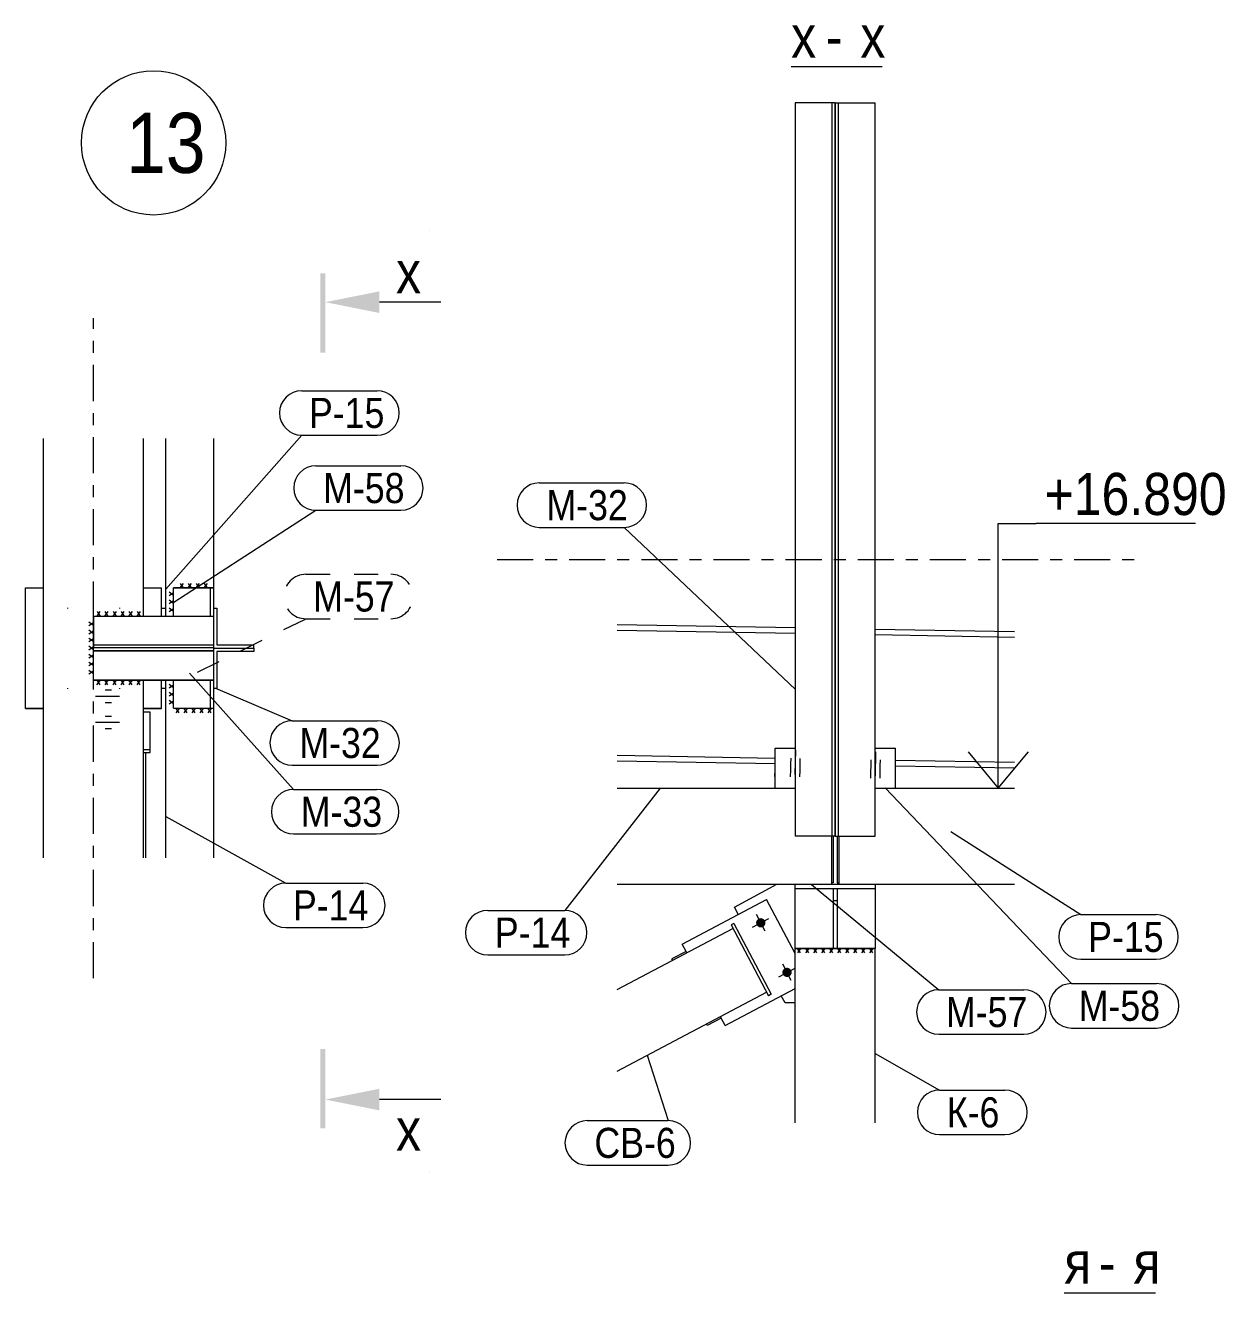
# Model space of a CAD drawing. Header units: millimetres. Extents: x -74 to 1115, y -586 to 256.
# Drawn here: x 591.1 to 690.9, y -325.1 to -219.7 of the extents above; entities that cross this region are included whole.
import ezdxf

# ---------------------------------------------------------------- set-up
doc = ezdxf.new("R2010")
doc.units = ezdxf.units.MM
for name, pattern in [('XKITLINE00', [0]), ('XKITLINE02', [4, 2, -2]), ('XKITLINE03', [6, 3, -1, 1, -1])]:
    doc.linetypes.add(name, pattern=pattern)
for name, color, linetype, lineweight in [('Bolt', 7, 'Continuous', 0), ('GraphicObject', 6, 'Continuous', 0), ('LevelText', 7, 'Continuous', 0), ('OtherObjectType', 1, 'Continuous', 0), ('Part', 2, 'Continuous', 0), ('PartMark', 3, 'Continuous', 0), ('S-GRID', 1, 'Continuous', 0), ('Section', 6, 'Continuous', 0), ('SymbolText', 4, 'Continuous', 0)]:
    doc.layers.add(name, color=color, linetype=linetype, lineweight=lineweight)
doc.styles.add('GOST type A', font='ARIAL.TTF')

msp = doc.modelspace()

# ---------------------------------------------------------------- hatches: boundary and pattern name
at = {"layer": 'Bolt'}
for points in [[(652.12, -294.04), (652.14, -294.03), (652.15, -294.03), (652.17, -294.02), (652.19, -294.02), (652.21, -294.01), (652.23, -294.01), (652.25, -294.01), (652.27, -294), (652.28, -294), (652.3, -294), (652.32, -294.01), (652.34, -294.01), (652.36, -294.01), (652.38, -294.02), (652.4, -294.02), (652.41, -294.03), (652.43, -294.03), (652.45, -294.04), (652.46, -294.05), (652.48, -294.06), (652.5, -294.07), (652.51, -294.08), (652.53, -294.09), (652.54, -294.1), (652.55, -294.12), (652.57, -294.13), (652.58, -294.15), (652.59, -294.16), (652.6, -294.18), (652.61, -294.19), (652.62, -294.21), (652.63, -294.23), (652.64, -294.24), (652.64, -294.26), (652.65, -294.28), (652.65, -294.3), (652.66, -294.31), (652.66, -294.33), (652.66, -294.35), (652.67, -294.37), (652.67, -294.39), (652.67, -294.41), (652.66, -294.43), (652.66, -294.45), (652.66, -294.46), (652.65, -294.48), (652.65, -294.5), (652.64, -294.52), (652.64, -294.54), (652.63, -294.55), (652.62, -294.57), (652.61, -294.59), (652.6, -294.6), (652.59, -294.62), (652.58, -294.63), (652.57, -294.65), (652.55, -294.66), (652.54, -294.67), (652.52, -294.68), (652.51, -294.7), (652.49, -294.71), (652.48, -294.72), (652.46, -294.73), (652.44, -294.73), (652.43, -294.74), (652.41, -294.75), (652.39, -294.75), (652.37, -294.76), (652.36, -294.76), (652.34, -294.77), (652.32, -294.77), (652.3, -294.77), (652.28, -294.77), (652.26, -294.77), (652.24, -294.77), (652.22, -294.77), (652.21, -294.76), (652.19, -294.76), (652.17, -294.75), (652.15, -294.75), (652.13, -294.74), (652.12, -294.73), (652.1, -294.72), (652.08, -294.72), (652.07, -294.71), (652.05, -294.69), (652.04, -294.68), (652.02, -294.67), (652.01, -294.66), (652, -294.64), (651.99, -294.63), (651.97, -294.61), (651.96, -294.6), (651.95, -294.58), (651.94, -294.57), (651.94, -294.55), (651.93, -294.53), (651.92, -294.51), (651.92, -294.5), (651.91, -294.48), (651.91, -294.46), (651.9, -294.44), (651.9, -294.42), (651.9, -294.4), (651.9, -294.39), (651.9, -294.37), (651.9, -294.35), (651.9, -294.33), (651.91, -294.31), (651.91, -294.29), (651.92, -294.27), (651.92, -294.26), (651.93, -294.24), (651.94, -294.22), (651.95, -294.21), (651.95, -294.19), (651.96, -294.17), (651.98, -294.16), (651.99, -294.14), (652, -294.13), (652.01, -294.12), (652.03, -294.1), (652.04, -294.09), (652.06, -294.08), (652.07, -294.07), (652.09, -294.06), (652.1, -294.05)], [(654.3, -298.17), (654.32, -298.16), (654.34, -298.15), (654.35, -298.15), (654.37, -298.14), (654.39, -298.14), (654.41, -298.13), (654.43, -298.13), (654.45, -298.13), (654.47, -298.13), (654.48, -298.13), (654.5, -298.13), (654.52, -298.13), (654.54, -298.14), (654.56, -298.14), (654.58, -298.15), (654.59, -298.15), (654.61, -298.16), (654.63, -298.17), (654.65, -298.18), (654.66, -298.18), (654.68, -298.19), (654.69, -298.21), (654.71, -298.22), (654.72, -298.23), (654.74, -298.24), (654.75, -298.26), (654.76, -298.27), (654.77, -298.29), (654.78, -298.3), (654.79, -298.32), (654.8, -298.33), (654.81, -298.35), (654.82, -298.37), (654.83, -298.39), (654.83, -298.4), (654.84, -298.42), (654.84, -298.44), (654.84, -298.46), (654.85, -298.48), (654.85, -298.5), (654.85, -298.51), (654.85, -298.53), (654.85, -298.55), (654.84, -298.57), (654.84, -298.59), (654.84, -298.61), (654.83, -298.63), (654.82, -298.64), (654.82, -298.66), (654.81, -298.68), (654.8, -298.69), (654.79, -298.71), (654.78, -298.73), (654.77, -298.74), (654.76, -298.76), (654.75, -298.77), (654.73, -298.78), (654.72, -298.8), (654.71, -298.81), (654.69, -298.82), (654.68, -298.83), (654.66, -298.84), (654.64, -298.85), (654.63, -298.86), (654.61, -298.87), (654.59, -298.87), (654.57, -298.88), (654.56, -298.88), (654.54, -298.89), (654.52, -298.89), (654.5, -298.89), (654.48, -298.9), (654.46, -298.9), (654.44, -298.9), (654.42, -298.89), (654.41, -298.89), (654.39, -298.89), (654.37, -298.88), (654.35, -298.88), (654.33, -298.87), (654.32, -298.87), (654.3, -298.86), (654.28, -298.85), (654.27, -298.84), (654.25, -298.83), (654.23, -298.82), (654.22, -298.81), (654.21, -298.8), (654.19, -298.78), (654.18, -298.77), (654.17, -298.75), (654.16, -298.74), (654.14, -298.72), (654.13, -298.71), (654.13, -298.69), (654.12, -298.68), (654.11, -298.66), (654.1, -298.64), (654.1, -298.62), (654.09, -298.6), (654.09, -298.59), (654.08, -298.57), (654.08, -298.55), (654.08, -298.53), (654.08, -298.51), (654.08, -298.49), (654.08, -298.47), (654.09, -298.45), (654.09, -298.44), (654.09, -298.42), (654.1, -298.4), (654.1, -298.38), (654.11, -298.36), (654.12, -298.35), (654.13, -298.33), (654.14, -298.31), (654.15, -298.3), (654.16, -298.28), (654.17, -298.27), (654.18, -298.25), (654.19, -298.24), (654.21, -298.23), (654.22, -298.22), (654.24, -298.2), (654.25, -298.19), (654.27, -298.18), (654.28, -298.17)]]:
    msp.add_hatch(color=256, dxfattribs=at).paths.add_polyline_path(points, flags=17)
at = {"layer": 'Section'}
for points in [[(615.65, -246.97), (615.65, -240.37), (616.07, -240.37), (616.07, -246.97)], [(616.07, -242.77), (620.57, -241.87), (620.57, -243.67)], [(615.65, -311.49), (615.65, -304.89), (616.07, -304.89), (616.07, -311.49)], [(616.07, -309.09), (620.57, -308.19), (620.57, -309.99)]]:
    msp.add_hatch(color=256, dxfattribs=at).paths.add_polyline_path(points, flags=17)

# ---------------------------------------------------------------- linework, layer by layer
at = {"layer": 'Bolt', "linetype": 'XKITLINE02', "lineweight": 0}
for p, q in [((594.62, -268.19), (594.62, -268.25)), ((598.95, -268.19), (598.95, -268.25)), ((594.62, -274.86), (594.62, -274.92)), ((598.02, -275.04), (597.75, -275.04)), ((598.29, -275.04), (598.02, -275.04)), ((598.95, -274.86), (598.95, -274.92)), ((598.95, -275.56), (596.12, -275.56)), ((598.02, -276.08), (597.75, -276.08)), ((598.29, -276.08), (598.02, -276.08)), ((598.95, -277.74), (596.12, -277.74)), ((598.02, -277.22), (597.75, -277.22)), ((598.02, -278.26), (597.75, -278.26)), ((598.29, -277.22), (598.02, -277.22)), ((598.29, -278.26), (598.02, -278.26)), ((655.16, -280.04), (655.1, -283.71)), ((655.16, -280.04), (655.1, -283.71)), ((661.83, -280.16), (661.77, -283.82)), ((661.83, -280.16), (661.77, -283.82)), ((654.76, -281.17), (654.75, -281.7)), ((654.76, -281.17), (654.75, -281.7)), ((654.77, -280.7), (654.76, -281.17)), ((654.77, -280.7), (654.76, -281.17)), ((655.53, -281.18), (655.52, -281.72)), ((655.53, -281.18), (655.52, -281.72)), ((655.54, -280.72), (655.53, -281.18)), ((655.54, -280.72), (655.53, -281.18)), ((661.43, -281.29), (661.42, -281.82)), ((661.43, -281.29), (661.42, -281.82)), ((661.44, -280.82), (661.43, -281.29)), ((661.44, -280.82), (661.43, -281.29)), ((662.2, -280.83), (662.19, -281.3)), ((662.2, -280.83), (662.19, -281.3)), ((662.19, -281.3), (662.19, -281.83)), ((662.19, -281.3), (662.19, -281.83)), ((654.75, -281.7), (654.74, -282.24)), ((654.75, -281.7), (654.74, -282.24)), ((655.52, -281.72), (655.51, -282.25)), ((655.52, -281.72), (655.51, -282.25)), ((661.42, -281.82), (661.41, -282.35)), ((661.42, -281.82), (661.41, -282.35)), ((662.19, -281.83), (662.18, -282.36)), ((662.19, -281.83), (662.18, -282.36))]:
    msp.add_line(p, q, dxfattribs=at)
at = {"layer": 'Bolt', "linetype": 'XKITLINE00', "lineweight": 0}
for p, q in [((651.6, -294.75), (652.96, -294.03)), ((652.64, -295.07), (651.92, -293.71)), ((653.79, -298.87), (655.14, -298.15)), ((654.82, -299.19), (654.11, -297.83))]:
    msp.add_line(p, q, dxfattribs=at)
at = {"layer": 'GraphicObject', "linetype": 'XKITLINE00', "lineweight": 0}
for p, q in [((603.45, -268.88), (603.45, -266.54)), ((603.45, -266.54), (606.79, -266.54)), ((596.79, -274.21), (596.79, -268.88)), ((596.79, -268.88), (600.95, -268.88)), ((600.95, -274.21), (596.79, -274.21)), ((603.45, -276.54), (603.45, -274.21)), ((606.79, -276.55), (603.45, -276.54)), ((661.81, -296.52), (655.14, -296.52))]:
    msp.add_line(p, q, dxfattribs=at)
at = {"layer": 'LevelText', "linetype": 'XKITLINE00', "lineweight": 0}
for p, q in [((672.04, -283.18), (672.04, -261.17)), ((672.04, -261.17), (675.19, -261.17)), ((688.44, -261.17), (675.19, -261.17)), ((669.54, -280.18), (672.04, -283.18)), ((672.04, -283.18), (674.54, -280.18))]:
    msp.add_line(p, q, dxfattribs=at)
at = {"layer": 'OtherObjectType', "linetype": 'XKITLINE00', "lineweight": 0}
for p, q in [((654.81, -223.18), (662.39, -223.18)), ((607.79, -229.52), (607.79, -229.52)), ((677.52, -325.15), (685.1, -325.15))]:
    msp.add_line(p, q, dxfattribs=at)
msp.add_circle((601.79, -229.52), 6, dxfattribs=at)
at = {"layer": 'Part', "linetype": 'XKITLINE00', "lineweight": 0}
for p, q in [((658.48, -226.18), (655.14, -226.18)), ((655.14, -226.18), (655.14, -287.18)), ((658.21, -287.18), (658.21, -226.18)), ((658.48, -226.18), (658.48, -287.18)), ((658.48, -287.18), (658.48, -226.18)), ((658.48, -226.18), (661.81, -226.18)), ((658.74, -287.18), (658.74, -226.18)), ((661.81, -287.18), (661.81, -226.18)), ((592.62, -288.99), (592.62, -254.1)), ((600.95, -268.87), (600.95, -254.1)), ((602.79, -268.87), (602.79, -254.1)), ((606.79, -266.54), (606.79, -254.1)), ((591.12, -276.54), (591.12, -266.54)), ((591.12, -266.54), (592.62, -266.54)), ((600.95, -266.54), (602.45, -266.54)), ((602.45, -268.87), (602.45, -266.54)), ((606.79, -266.54), (603.45, -266.54)), ((603.45, -268.87), (603.45, -266.54)), ((606.52, -268.87), (606.52, -266.54)), ((606.79, -268.21), (606.79, -266.54)), ((602.45, -268.21), (602.79, -268.21)), ((606.79, -271.54), (606.79, -268.21)), ((606.79, -268.21), (607.05, -268.21)), ((607.05, -268.21), (607.05, -271.28)), ((596.79, -268.87), (596.79, -271.5)), ((596.79, -268.87), (606.79, -268.87)), ((640.35, -269.59), (655.14, -269.84)), ((640.35, -270.05), (655.14, -270.31)), ((661.81, -269.96), (673.38, -270.16)), ((661.81, -270.42), (673.38, -270.62)), ((596.79, -271.27), (606.79, -271.27)), ((596.79, -271.5), (606.79, -271.5)), ((596.79, -274.21), (596.79, -271.5)), ((596.79, -271.5), (606.79, -271.5)), ((596.79, -271.73), (606.79, -271.73)), ((596.79, -271.77), (606.79, -271.77)), ((606.79, -274.88), (606.79, -271.54)), ((606.79, -271.54), (610.12, -271.54)), ((606.79, -271.54), (610.12, -271.54)), ((607.05, -271.28), (610.12, -271.28)), ((610.12, -271.81), (607.05, -271.81)), ((607.05, -271.81), (607.05, -274.88)), ((610.12, -271.54), (610.12, -271.28)), ((610.12, -271.54), (610.12, -271.81)), ((658.48, -271.63), (658.48, -271.62)), ((596.79, -274.21), (606.79, -274.21)), ((606.79, -274.21), (596.79, -274.21)), ((600.95, -288.99), (600.95, -274.21)), ((602.45, -276.54), (602.45, -274.21)), ((602.45, -274.88), (602.79, -274.88)), ((602.79, -288.99), (602.79, -274.21)), ((603.45, -276.54), (603.45, -274.21)), ((606.52, -276.54), (606.52, -274.21)), ((606.79, -276.54), (606.79, -274.88)), ((606.79, -274.88), (607.05, -274.88)), ((591.12, -276.55), (591.12, -276.54)), ((591.12, -276.54), (592.62, -276.54)), ((591.12, -276.56), (591.12, -276.55)), ((591.12, -276.55), (592.62, -276.55)), ((591.12, -276.55), (592.62, -276.55)), ((591.12, -276.56), (592.62, -276.56)), ((600.95, -276.54), (602.45, -276.54)), ((600.95, -276.55), (602.45, -276.55)), ((600.95, -276.55), (602.45, -276.55)), ((600.95, -276.56), (602.45, -276.56)), ((601.49, -276.86), (600.95, -276.86)), ((601.49, -280.21), (601.49, -276.86)), ((602.45, -276.55), (602.45, -276.54)), ((602.45, -276.56), (602.45, -276.55)), ((603.45, -276.54), (606.79, -276.54)), ((606.79, -288.99), (606.79, -276.54)), ((600.95, -279.97), (601.49, -279.97)), ((600.95, -280.21), (601.49, -280.21)), ((601.15, -288.99), (601.15, -280.21)), ((653.48, -279.85), (655.14, -279.85)), ((653.48, -283.18), (653.48, -279.85)), ((661.81, -279.85), (663.48, -279.85)), ((663.48, -283.18), (663.48, -279.85)), ((640.35, -280.45), (653.48, -280.68)), ((640.35, -280.92), (653.48, -281.15)), ((653.47, -281.68), (653.48, -281.26)), ((663.48, -280.85), (673.38, -281.02)), ((663.48, -281.32), (673.38, -281.49)), ((653.46, -282.21), (653.47, -281.68)), ((653.48, -282.21), (653.46, -282.21)), ((653.47, -281.68), (653.48, -281.68)), ((653.48, -281.68), (653.47, -281.68)), ((640.35, -283.18), (655.14, -283.18)), ((653.48, -283.18), (655.14, -283.18)), ((661.81, -283.18), (673.38, -283.18)), ((661.81, -283.18), (663.48, -283.18)), ((658.48, -287.18), (655.14, -287.18)), ((658.18, -291.18), (658.18, -287.18)), ((658.31, -287.18), (658.31, -291.05)), ((658.48, -287.18), (661.81, -287.18)), ((658.64, -287.18), (658.64, -291.05)), ((658.78, -287.18), (658.78, -291.18)), ((640.35, -291.18), (658.18, -291.18)), ((650.09, -293.1), (653.63, -291.18)), ((655.14, -296.52), (655.14, -291.18)), ((655.14, -291.52), (661.81, -291.52)), ((658.31, -291.05), (658.18, -291.05)), ((658.18, -291.18), (658.78, -291.18)), ((658.31, -291.52), (658.31, -296.52)), ((658.31, -291.52), (658.64, -291.52)), ((658.64, -291.05), (658.78, -291.05)), ((658.64, -291.52), (658.64, -296.52)), ((658.78, -291.18), (673.38, -291.18)), ((661.81, -291.18), (661.81, -296.52)), ((645.75, -296.15), (652.76, -292.44)), ((655.14, -296.95), (652.76, -292.44)), ((658.31, -292.52), (658.64, -292.52)), ((650.4, -293.68), (650.09, -293.1)), ((640.35, -299.94), (649.97, -294.86)), ((650.05, -294.44), (649.81, -294.56)), ((649.81, -294.56), (652.93, -300.46)), ((650.05, -294.44), (653.16, -300.33)), ((646.07, -296.77), (645.75, -296.15)), ((646.07, -296.77), (644.9, -297.39)), ((646.14, -296.88), (646.07, -296.77)), ((655.14, -311.02), (655.14, -296.52)), ((655.14, -296.52), (658.31, -296.52)), ((658.31, -296.52), (658.64, -296.52)), ((658.64, -296.52), (661.81, -296.52)), ((661.81, -311.02), (661.81, -296.52)), ((644.96, -297.51), (644.9, -297.39)), ((640.35, -306.73), (652.77, -300.16)), ((649.33, -302.92), (655.14, -299.85)), ((653.16, -300.33), (652.93, -300.46)), ((654.3, -301.05), (653.99, -300.46)), ((655.14, -301.05), (654.3, -301.05)), ((649, -302.31), (647.83, -302.93)), ((649, -302.31), (648.94, -302.19)), ((649.33, -302.92), (649, -302.31)), ((647.83, -302.93), (647.76, -302.81))]:
    msp.add_line(p, q, dxfattribs=at)
at = {"layer": 'PartMark', "linetype": 'XKITLINE00', "lineweight": 0}
for p, q in [((614.11, -250.13), (620.37, -250.13)), ((602.8, -266.63), (614.11, -253.83)), ((614.11, -253.83), (620.37, -253.83)), ((615.29, -256.38), (622.35, -256.38)), ((633.86, -257.8), (640.93, -257.8)), ((603.47, -267.72), (615.29, -260.08)), ((615.29, -260.08), (622.35, -260.08)), ((633.86, -261.5), (640.93, -261.5)), ((655.16, -274.97), (640.93, -261.5)), ((604.78, -273.62), (613.43, -283.3)), ((606.93, -274.86), (613.31, -277.58)), ((613.31, -277.58), (620.38, -277.58)), ((613.31, -281.28), (620.38, -281.28)), ((613.43, -283.3), (620.33, -283.3)), ((643.92, -283.2), (635.98, -293.35)), ((662.64, -283.17), (678.13, -299.44)), ((602.8, -285.55), (612.78, -291.09)), ((613.43, -287), (620.33, -287)), ((668.08, -286.8), (678.91, -293.71)), ((612.78, -291.09), (619.19, -291.09)), ((656.49, -291.2), (667.09, -299.96)), ((629.57, -293.35), (635.98, -293.35)), ((678.91, -293.71), (685.16, -293.71)), ((612.78, -294.79), (619.19, -294.79)), ((629.57, -297.05), (635.98, -297.05)), ((678.91, -297.41), (685.16, -297.41)), ((667.09, -299.96), (674.16, -299.96)), ((678.13, -299.44), (685.2, -299.44)), ((678.13, -303.14), (685.2, -303.14)), ((667.09, -303.66), (674.16, -303.66)), ((642.83, -305.4), (644.59, -310.84)), ((661.79, -305.26), (667.16, -308.3)), ((667.16, -308.3), (672.59, -308.3)), ((637.85, -310.84), (644.59, -310.84)), ((667.16, -312), (672.59, -312)), ((637.85, -314.54), (644.59, -314.54))]:
    msp.add_line(p, q, dxfattribs=at)
at = {"layer": 'PartMark', "linetype": 'XKITLINE02', "lineweight": 0}
for p, q in [((614.46, -265.4), (621.52, -265.4)), ((605.44, -273.53), (614.46, -269.1)), ((614.46, -269.1), (621.52, -269.1))]:
    msp.add_line(p, q, dxfattribs=at)
at = {"layer": 'PartMark', "linetype": 'XKITLINE00', "lineweight": 0}
for centre, start, end in [((614.11, -251.98), 90, 270), ((620.37, -251.98), 270, 90), ((615.29, -258.23), 90, 270), ((622.35, -258.23), 270, 90), ((633.86, -259.65), 90, 270), ((640.93, -259.65), 270, 90), ((613.31, -279.43), 90, 270), ((620.38, -279.43), 270, 90), ((613.43, -285.15), 90, 270), ((620.33, -285.15), 270, 90), ((612.78, -292.94), 90, 270), ((619.19, -292.94), 270, 90), ((629.57, -295.2), 90, 270), ((635.98, -295.2), 270, 90), ((678.91, -295.56), 90, 270), ((685.16, -295.56), 270, 90), ((667.09, -301.81), 90, 270), ((674.16, -301.81), 270, 90), ((678.13, -301.29), 90, 270), ((685.2, -301.29), 270, 90), ((667.16, -310.15), 90, 270), ((672.59, -310.15), 270, 90), ((637.85, -312.69), 90, 270), ((644.59, -312.69), 270, 90)]:
    msp.add_arc(centre, 1.85, start, end, dxfattribs=at)
at = {"layer": 'PartMark', "linetype": 'XKITLINE02', "lineweight": 0}
for centre, start, end in [((614.46, -267.25), 90, 270), ((621.52, -267.25), 270, 90)]:
    msp.add_arc(centre, 1.85, start, end, dxfattribs=at)
at = {"layer": 'S-GRID', "linetype": 'XKITLINE03', "lineweight": 0}
for p, q in [((596.79, -298.99), (596.79, -244.1)), ((630.35, -264.18), (683.38, -264.18))]:
    msp.add_line(p, q, dxfattribs=at)
at = {"layer": 'Section', "linetype": 'XKITLINE00', "lineweight": 0}
for p, q in [((624.77, -236.77), (624.77, -236.77)), ((624.77, -236.77), (624.77, -236.77)), ((625.67, -242.77), (620.57, -242.77)), ((625.67, -309.09), (620.57, -309.09)), ((624.77, -315.09), (624.77, -315.09)), ((624.77, -315.09), (624.77, -315.09))]:
    msp.add_line(p, q, dxfattribs=at)
at = {"layer": 'SymbolText', "linetype": 'XKITLINE00', "lineweight": 0}
for p, q in [((603.99, -266.54), (604.27, -266.17)), ((603.99, -266.17), (604.24, -266.54)), ((604.66, -266.54), (604.94, -266.17)), ((604.66, -266.17), (604.91, -266.54)), ((605.33, -266.54), (605.6, -266.17)), ((605.33, -266.17), (605.58, -266.54)), ((605.99, -266.54), (606.27, -266.17)), ((605.99, -266.17), (606.24, -266.54)), ((603.45, -267.17), (603.08, -266.89)), ((603.08, -267.17), (603.45, -266.92)), ((603.45, -267.84), (603.08, -267.56)), ((603.08, -267.84), (603.45, -267.59)), ((597.08, -268.88), (597.35, -268.5)), ((597.08, -268.5), (597.33, -268.88)), ((597.74, -268.88), (598.02, -268.5)), ((597.74, -268.5), (597.99, -268.88)), ((598.41, -268.88), (598.69, -268.5)), ((598.41, -268.5), (598.66, -268.88)), ((599.08, -268.88), (599.35, -268.5)), ((599.08, -268.5), (599.33, -268.88)), ((599.74, -268.88), (600.02, -268.5)), ((599.74, -268.5), (599.99, -268.88)), ((600.41, -268.88), (600.69, -268.5)), ((600.41, -268.5), (600.66, -268.88)), ((603.45, -268.5), (603.08, -268.23)), ((603.08, -268.5), (603.45, -268.25)), ((596.79, -269.67), (596.41, -269.39)), ((596.41, -269.67), (596.79, -269.42)), ((596.79, -270.34), (596.41, -270.06)), ((596.41, -270.34), (596.79, -270.09)), ((596.79, -271), (596.41, -270.73)), ((596.41, -271), (596.79, -270.75)), ((596.79, -271.67), (596.41, -271.39)), ((596.41, -271.67), (596.79, -271.42)), ((596.79, -272.34), (596.41, -272.06)), ((596.41, -272.34), (596.79, -272.09)), ((596.79, -273), (596.41, -272.73)), ((596.41, -273), (596.79, -272.75)), ((596.79, -273.67), (596.41, -273.39)), ((596.41, -273.67), (596.79, -273.42)), ((597.33, -274.21), (597.05, -274.59)), ((597.33, -274.59), (597.08, -274.21)), ((597.99, -274.21), (597.72, -274.59)), ((597.99, -274.59), (597.74, -274.21)), ((598.66, -274.21), (598.39, -274.59)), ((598.66, -274.59), (598.41, -274.21)), ((599.33, -274.21), (599.05, -274.59)), ((599.33, -274.59), (599.08, -274.21)), ((599.99, -274.21), (599.72, -274.59)), ((599.99, -274.59), (599.74, -274.21)), ((600.66, -274.21), (600.39, -274.59)), ((600.66, -274.59), (600.41, -274.21)), ((603.45, -274.84), (603.08, -274.56)), ((603.08, -274.84), (603.45, -274.59)), ((603.45, -275.5), (603.08, -275.23)), ((603.08, -275.5), (603.45, -275.25)), ((603.45, -276.17), (603.08, -275.89)), ((603.08, -276.17), (603.45, -275.92)), ((603.91, -276.55), (603.64, -276.92)), ((603.91, -276.92), (603.66, -276.55)), ((604.58, -276.55), (604.3, -276.92)), ((604.58, -276.92), (604.33, -276.55)), ((605.24, -276.55), (604.97, -276.92)), ((605.24, -276.92), (604.99, -276.55)), ((605.91, -276.55), (605.64, -276.92)), ((605.91, -276.92), (605.66, -276.55)), ((606.58, -276.55), (606.3, -276.92)), ((606.58, -276.92), (606.33, -276.55)), ((655.6, -296.52), (655.33, -296.89)), ((655.6, -296.89), (655.35, -296.52)), ((656.27, -296.52), (655.99, -296.89)), ((656.27, -296.89), (656.02, -296.52)), ((656.94, -296.52), (656.66, -296.89)), ((656.94, -296.89), (656.69, -296.52)), ((657.6, -296.52), (657.33, -296.89)), ((657.6, -296.89), (657.35, -296.52)), ((658.27, -296.52), (657.99, -296.89)), ((658.27, -296.89), (658.02, -296.52)), ((658.94, -296.52), (658.66, -296.89)), ((658.94, -296.89), (658.69, -296.52)), ((659.6, -296.52), (659.33, -296.89)), ((659.6, -296.89), (659.35, -296.52)), ((660.27, -296.52), (659.99, -296.89)), ((660.27, -296.89), (660.02, -296.52)), ((660.94, -296.52), (660.66, -296.89)), ((660.94, -296.89), (660.69, -296.52)), ((661.6, -296.52), (661.33, -296.89)), ((661.6, -296.89), (661.35, -296.52))]:
    msp.add_line(p, q, dxfattribs=at)

# ---------------------------------------------------------------- texts
at = {"layer": 'LevelText', "style": 'GOST type A', "width": 0.85}
msp.add_text('+16.890', height=3.5, dxfattribs=at).set_placement((675.89, -260.47))
at = {"layer": 'OtherObjectType', "style": 'GOST type A', "width": 0.85}
for s, height, p in [('х', 3.5, (654.81, -222.43)), ('х', 3.5, (660.57, -222.43)), ('-', 3.5, (657.69, -222.43)), ('13', 5, (599.5, -232.02)), ('я', 3.5, (677.52, -324.4)), ('я', 3.5, (683.27, -324.4)), ('-', 3.5, (680.4, -324.4))]:
    msp.add_text(s, height=height, dxfattribs=at).set_placement(p)
at = {"layer": 'PartMark', "style": 'GOST type A', "width": 0.85}
for s, p in [('Р-15', (614.71, -253.23)), ('М-58', (615.89, -259.48)), ('М-32', (634.46, -260.9)), ('М-57', (615.06, -268.5)), ('М-32', (613.91, -280.68)), ('М-33', (614.03, -286.4)), ('Р-14', (613.38, -294.19)), ('Р-14', (630.17, -296.45)), ('Р-15', (679.51, -296.81)), ('М-58', (678.73, -302.54)), ('М-57', (667.69, -303.06)), ('К-6', (667.76, -311.4)), ('СВ-6', (638.45, -313.94))]:
    msp.add_text(s, height=2.5, dxfattribs=at).set_placement(p)
at = {"layer": 'Section', "style": 'GOST type A', "width": 0.85}
for p in [(621.95, -242.02), (621.95, -313.34)]:
    msp.add_text('х', height=3.5, dxfattribs=at).set_placement(p)

doc.saveas('drawing.dxf')
